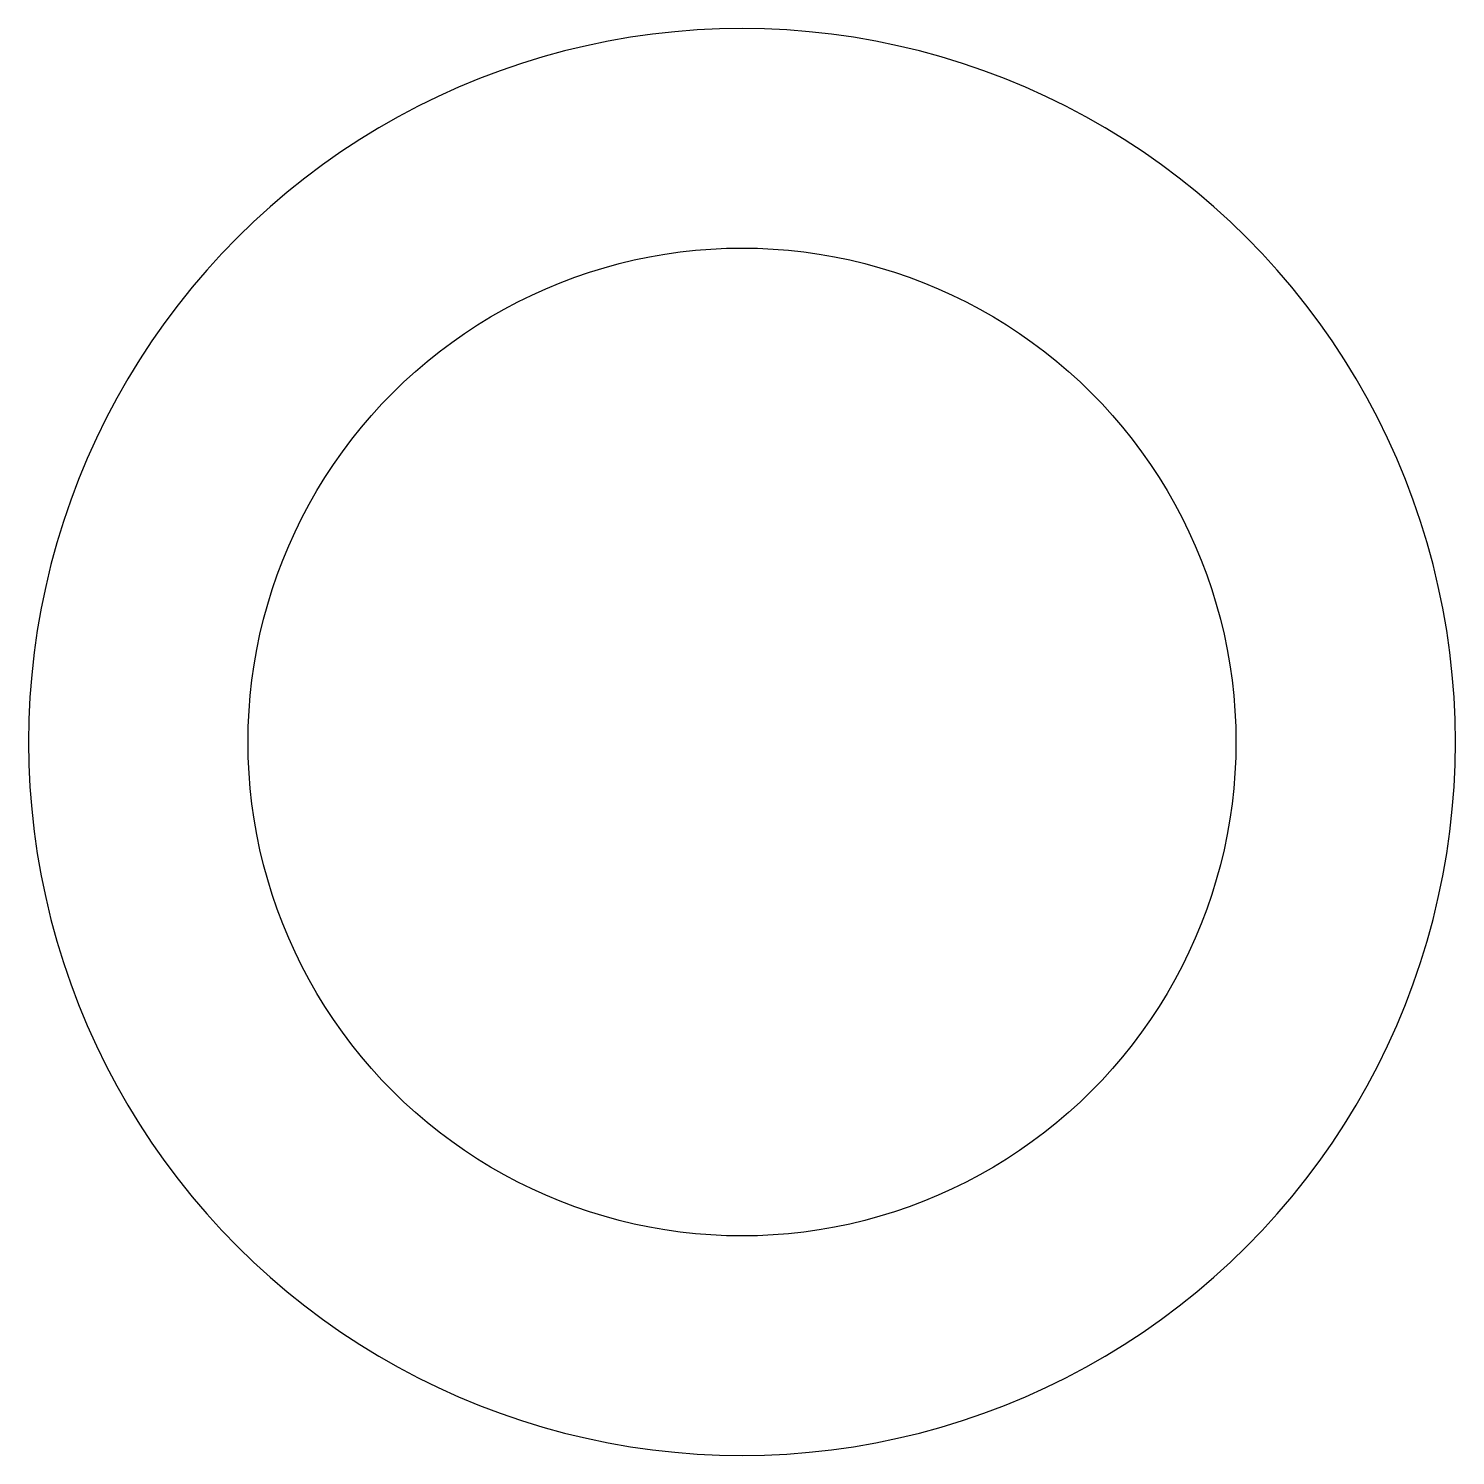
# Model space of a CAD drawing. Extents: x -130 to 130, y -130 to 130.
import ezdxf

# ---------------------------------------------------------------- set-up
doc = ezdxf.new("R2010")
doc.units = 0
doc.layers.get('0').update_dxf_attribs({"linetype": 'CONTINUOUS'})

msp = doc.modelspace()

# ---------------------------------------------------------------- linework, layer by layer
for points in [[(-130, 0), (-129.936, -4.0834), (-129.743, -8.16277), (-129.423, -12.2341), (-128.975, -16.2933), (-128.399, -20.3365), (-127.697, -24.3596), (-126.869, -28.3586), (-125.916, -32.3297), (-124.838, -36.2688), (-123.637, -40.1722), (-122.314, -44.0359), (-120.871, -47.8562), (-119.308, -51.6292), (-117.628, -55.3513), (-115.831, -59.0188), (-113.92, -62.628), (-111.896, -66.1754), (-109.763, -69.6575), (-107.52, -73.0708), (-105.172, -76.4121), (-102.72, -79.6779), (-100.167, -82.8651), (-97.5144, -85.9705), (-94.7659, -88.9911), (-91.9239, -91.9239), (-88.9911, -94.7659), (-85.9705, -97.5144), (-82.8651, -100.167), (-79.6779, -102.72), (-76.4121, -105.172), (-73.0708, -107.52), (-69.6575, -109.763), (-66.1754, -111.896), (-62.628, -113.92), (-59.0188, -115.831), (-55.3513, -117.628), (-51.6292, -119.308), (-47.8562, -120.871), (-44.0359, -122.314), (-40.1722, -123.637), (-36.2688, -124.838), (-32.3297, -125.916), (-28.3586, -126.869), (-24.3596, -127.697), (-20.3365, -128.399), (-16.2933, -128.975), (-12.2341, -129.423), (-8.16277, -129.743), (-4.0834, -129.936), (0, -130), (4.0834, -129.936), (8.16277, -129.743), (12.2341, -129.423), (16.2933, -128.975), (20.3365, -128.399), (24.3596, -127.697), (28.3586, -126.869), (32.3297, -125.916), (36.2688, -124.838), (40.1722, -123.637), (44.0359, -122.314), (47.8562, -120.871), (51.6292, -119.308), (55.3513, -117.628), (59.0188, -115.831), (62.628, -113.92), (66.1754, -111.896), (69.6575, -109.763), (73.0708, -107.52), (76.4121, -105.172), (79.6779, -102.72), (82.8651, -100.167), (85.9705, -97.5144), (88.9911, -94.7659), (91.9239, -91.9239), (94.7659, -88.9911), (97.5144, -85.9705), (100.167, -82.8651), (102.72, -79.6779), (105.172, -76.4121), (107.52, -73.0708), (109.763, -69.6575), (111.896, -66.1754), (113.92, -62.628), (115.831, -59.0188), (117.628, -55.3513), (119.308, -51.6292), (120.871, -47.8562), (122.314, -44.0359), (123.637, -40.1722), (124.838, -36.2688), (125.916, -32.3297), (126.869, -28.3586), (127.697, -24.3596), (128.399, -20.3365), (128.975, -16.2933), (129.423, -12.2341), (129.743, -8.16277), (129.936, -4.0834), (130, 0), (129.936, 4.0834), (129.743, 8.16277), (129.423, 12.2341), (128.975, 16.2933), (128.399, 20.3365), (127.697, 24.3596), (126.869, 28.3586), (125.916, 32.3297), (124.838, 36.2688), (123.637, 40.1722), (122.314, 44.0359), (120.871, 47.8562), (119.308, 51.6292), (117.628, 55.3513), (115.831, 59.0188), (113.92, 62.628), (111.896, 66.1754), (109.763, 69.6575), (107.52, 73.0708), (105.172, 76.4121), (102.72, 79.6779), (100.167, 82.8651), (97.5144, 85.9705), (94.7659, 88.9911), (91.9239, 91.9239), (88.9911, 94.7659), (85.9705, 97.5144), (82.8651, 100.167), (79.6779, 102.72), (76.4121, 105.172), (73.0708, 107.52), (69.6575, 109.763), (66.1754, 111.896), (62.628, 113.92), (59.0188, 115.831), (55.3513, 117.628), (51.6292, 119.308), (47.8562, 120.871), (44.0359, 122.314), (40.1722, 123.637), (36.2688, 124.838), (32.3297, 125.916), (28.3586, 126.869), (24.3596, 127.697), (20.3365, 128.399), (16.2933, 128.975), (12.2341, 129.423), (8.16277, 129.743), (4.0834, 129.936), (0, 130), (-4.0834, 129.936), (-8.16277, 129.743), (-12.2341, 129.423), (-16.2933, 128.975), (-20.3365, 128.399), (-24.3596, 127.697), (-28.3586, 126.869), (-32.3297, 125.916), (-36.2688, 124.838), (-40.1722, 123.637), (-44.0359, 122.314), (-47.8562, 120.871), (-51.6292, 119.308), (-55.3513, 117.628), (-59.0188, 115.831), (-62.628, 113.92), (-66.1754, 111.896), (-69.6575, 109.763), (-73.0708, 107.52), (-76.4121, 105.172), (-79.6779, 102.72), (-82.8651, 100.167), (-85.9705, 97.5144), (-88.9911, 94.7659), (-91.9239, 91.9239), (-94.7659, 88.9911), (-97.5144, 85.9705), (-100.167, 82.8651), (-102.72, 79.6779), (-105.172, 76.4121), (-107.52, 73.0708), (-109.763, 69.6575), (-111.896, 66.1754), (-113.92, 62.628), (-115.831, 59.0188), (-117.628, 55.3513), (-119.308, 51.6292), (-120.871, 47.8562), (-122.314, 44.0359), (-123.637, 40.1722), (-124.838, 36.2688), (-125.916, 32.3297), (-126.869, 28.3586), (-127.697, 24.3596), (-128.399, 20.3365), (-128.975, 16.2933), (-129.423, 12.2341), (-129.743, 8.16277), (-129.936, 4.0834)], [(-90, 0), (-89.9556, 2.82697), (-89.8224, 5.65115), (-89.6006, 8.46975), (-89.2903, 11.28), (-88.892, 14.0791), (-88.4059, 16.8643), (-87.8325, 19.6329), (-87.1725, 22.3821), (-86.4264, 25.1092), (-85.5951, 27.8115), (-84.6793, 30.4864), (-83.6799, 33.1312), (-82.5979, 35.7433), (-81.4344, 38.3201), (-80.1906, 40.8591), (-78.8676, 43.3578), (-77.4668, 45.8137), (-75.9895, 48.2244), (-74.4373, 50.5875), (-72.8115, 52.9007), (-71.114, 55.1616), (-69.3462, 57.3682), (-67.51, 59.5181), (-65.6072, 61.6092), (-63.6396, 63.6396), (-61.6092, 65.6072), (-59.5181, 67.51), (-57.3682, 69.3462), (-55.1616, 71.114), (-52.9007, 72.8115), (-50.5875, 74.4373), (-48.2244, 75.9895), (-45.8137, 77.4668), (-43.3578, 78.8676), (-40.8591, 80.1906), (-38.3201, 81.4344), (-35.7433, 82.5979), (-33.1312, 83.6799), (-30.4864, 84.6793), (-27.8115, 85.5951), (-25.1092, 86.4264), (-22.3821, 87.1725), (-19.6329, 87.8325), (-16.8643, 88.4059), (-14.0791, 88.892), (-11.28, 89.2903), (-8.46975, 89.6006), (-5.65115, 89.8224), (-2.82697, 89.9556), (0, 90), (2.82697, 89.9556), (5.65115, 89.8224), (8.46975, 89.6006), (11.28, 89.2903), (14.0791, 88.892), (16.8643, 88.4059), (19.6329, 87.8325), (22.3821, 87.1725), (25.1092, 86.4264), (27.8115, 85.5951), (30.4864, 84.6793), (33.1312, 83.6799), (35.7433, 82.5979), (38.3201, 81.4344), (40.8591, 80.1906), (43.3578, 78.8676), (45.8137, 77.4668), (48.2244, 75.9895), (50.5875, 74.4373), (52.9007, 72.8115), (55.1616, 71.114), (57.3682, 69.3462), (59.5181, 67.51), (61.6092, 65.6072), (63.6396, 63.6396), (65.6072, 61.6092), (67.51, 59.5181), (69.3462, 57.3682), (71.114, 55.1616), (72.8115, 52.9007), (74.4373, 50.5875), (75.9895, 48.2244), (77.4668, 45.8137), (78.8676, 43.3578), (80.1906, 40.8591), (81.4344, 38.3201), (82.5979, 35.7433), (83.6799, 33.1312), (84.6793, 30.4864), (85.5951, 27.8115), (86.4264, 25.1092), (87.1725, 22.3821), (87.8325, 19.6329), (88.4059, 16.8643), (88.892, 14.0791), (89.2903, 11.28), (89.6006, 8.46975), (89.8224, 5.65115), (89.9556, 2.82697), (90, 0), (89.9556, -2.82697), (89.8224, -5.65115), (89.6006, -8.46975), (89.2903, -11.28), (88.892, -14.0791), (88.4059, -16.8643), (87.8325, -19.6329), (87.1725, -22.3821), (86.4264, -25.1092), (85.5951, -27.8115), (84.6793, -30.4864), (83.6799, -33.1312), (82.5979, -35.7433), (81.4344, -38.3201), (80.1906, -40.8591), (78.8676, -43.3578), (77.4668, -45.8137), (75.9895, -48.2244), (74.4373, -50.5875), (72.8115, -52.9007), (71.114, -55.1616), (69.3462, -57.3682), (67.51, -59.5181), (65.6072, -61.6092), (63.6396, -63.6396), (61.6092, -65.6072), (59.5181, -67.51), (57.3682, -69.3462), (55.1616, -71.114), (52.9007, -72.8115), (50.5875, -74.4373), (48.2244, -75.9895), (45.8137, -77.4668), (43.3578, -78.8676), (40.8591, -80.1906), (38.3201, -81.4344), (35.7433, -82.5979), (33.1312, -83.6799), (30.4864, -84.6793), (27.8115, -85.5951), (25.1092, -86.4264), (22.3821, -87.1725), (19.6329, -87.8325), (16.8643, -88.4059), (14.0791, -88.892), (11.28, -89.2903), (8.46975, -89.6006), (5.65115, -89.8224), (2.82697, -89.9556), (0, -90), (-2.82697, -89.9556), (-5.65115, -89.8224), (-8.46975, -89.6006), (-11.28, -89.2903), (-14.0791, -88.892), (-16.8643, -88.4059), (-19.6329, -87.8325), (-22.3821, -87.1725), (-25.1092, -86.4264), (-27.8115, -85.5951), (-30.4864, -84.6793), (-33.1312, -83.6799), (-35.7433, -82.5979), (-38.3201, -81.4344), (-40.8591, -80.1906), (-43.3578, -78.8676), (-45.8137, -77.4668), (-48.2244, -75.9895), (-50.5875, -74.4373), (-52.9007, -72.8115), (-55.1616, -71.114), (-57.3682, -69.3462), (-59.5181, -67.51), (-61.6092, -65.6072), (-63.6396, -63.6396), (-65.6072, -61.6092), (-67.51, -59.5181), (-69.3462, -57.3682), (-71.114, -55.1616), (-72.8115, -52.9007), (-74.4373, -50.5875), (-75.9895, -48.2244), (-77.4668, -45.8137), (-78.8676, -43.3578), (-80.1906, -40.8591), (-81.4344, -38.3201), (-82.5979, -35.7433), (-83.6799, -33.1312), (-84.6793, -30.4864), (-85.5951, -27.8115), (-86.4264, -25.1092), (-87.1725, -22.3821), (-87.8325, -19.6329), (-88.4059, -16.8643), (-88.892, -14.0791), (-89.2903, -11.28), (-89.6006, -8.46975), (-89.8224, -5.65115), (-89.9556, -2.82697)]]:
    msp.add_lwpolyline(points, close=True)

doc.saveas('drawing.dxf')
